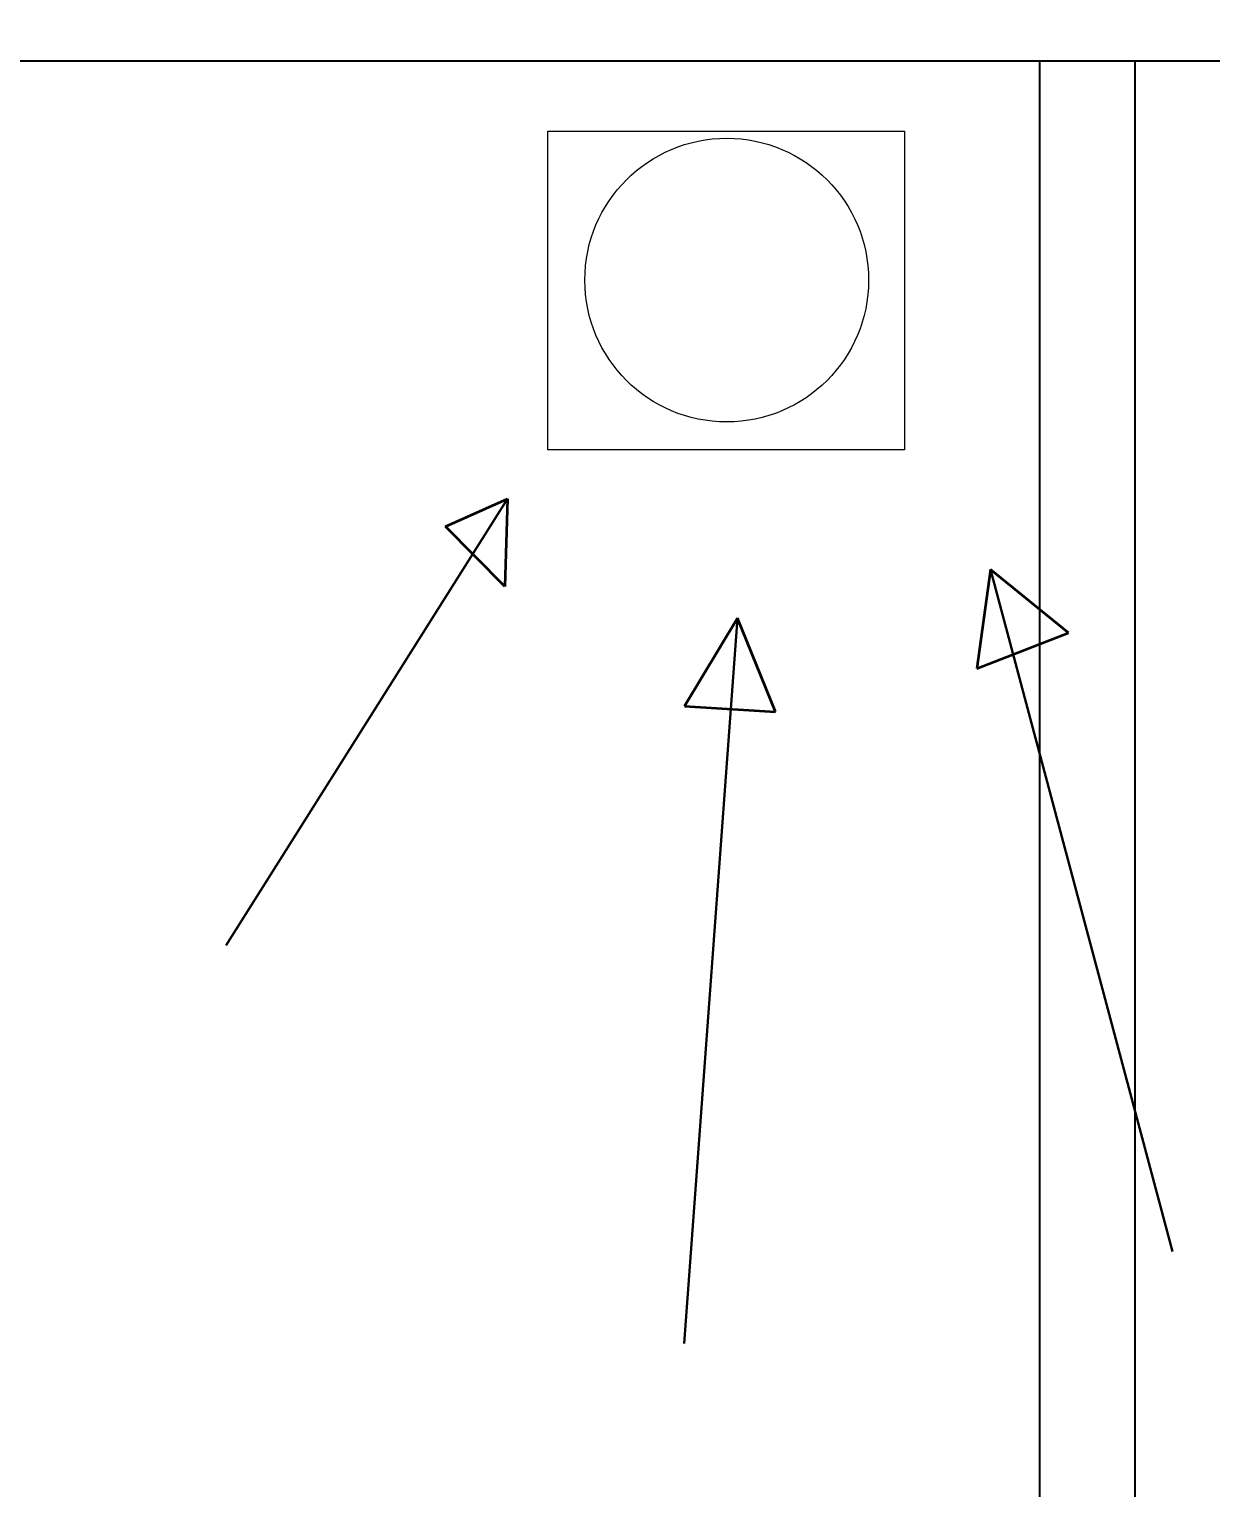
# Model space of a CAD drawing. Header units: millimetres. Extents: x -1932176 to 78768, y -1967 to 1266654.
# Drawn here: x -250408.9 to -250223.1, y 460484.1 to 460713.5 of the extents above; entities that cross this region are included whole.
import ezdxf

# ---------------------------------------------------------------- set-up
doc = ezdxf.new("R2010")
doc.units = ezdxf.units.MM
doc.styles.get("Standard").update_dxf_attribs({"font": 'arial.ttf'})
doc.dimstyles.new('ISO-25', dxfattribs={"dimtxt": 150, "dimasz": 2.5, "dimexe": 1.25, "dimexo": 0.625, "dimtad": 1, "dimtxsty": 'Standard', "dimcen": 2.5, "dimadec": 0, "dimazin": 0, "dimtfac": 1, "dimtmove": 0, "dimatfit": 3, "dimfxl": 1, "dimarcsym": 0})

# ---------------------------------------------------------------- blocks, each defined once
blk = doc.blocks.new('*D582')
at = {"color": 0, "lineweight": -2, "ltscale": 30, "transparency": 16777216}
for p, q in [((-250660.45, 460809.23), (-250660.45, 459893.2)), ((-249777.99, 460809.23), (-249777.99, 459893.2)), ((-249780.49, 459894.45), (-250657.95, 459894.45))]:
    blk.add_line(p, q, dxfattribs=at)
at = {"color": 0, "ltscale": 30, "transparency": 16777216}
for points in [[(-250657.95, 459894.87), (-250657.95, 459894.04), (-250660.45, 459894.45)], [(-249780.49, 459894.87), (-249780.49, 459894.04), (-249777.99, 459894.45)]]:
    blk.add_solid(points, dxfattribs=at)
at = {"layer": 'Defpoints', "color": 0, "ltscale": 30, "transparency": 16777216}
for p in [(-250660.45, 460809.85), (-249777.99, 460809.85), (-250660.45, 459894.45)]:
    blk.add_point(p, dxfattribs=at)
at = {"color": 0, "ltscale": 30, "transparency": 16777216, "insert": (-250219.22, 459946.13), "char_height": 100, "attachment_point": 5}
blk.add_mtext('880', dxfattribs=at)

msp = doc.modelspace()

# ---------------------------------------------------------------- linework, layer by layer
for p, q in [((-251050.00946, 460708.4612), (-249286.54148, 460708.4612)), ((-250249.99166, 459309.85055), (-250249.99166, 460708.4612)), ((-250234.99166, 460123.95339), (-250234.99166, 460708.4612))]:
    msp.add_line(p, q)
at = {"linetype": 'Continuous', "lineweight": 25, "ltscale": 50}
for p, q in [((-250333.65825, 460639.62751), (-250377.92411, 460569.43851)), ((-250377.92411, 460569.43851), (-250333.65825, 460639.62751)), ((-250257.72066, 460628.49999), (-250229.10521, 460521.27431)), ((-250229.10521, 460521.27431), (-250257.72066, 460628.49999)), ((-250297.51116, 460620.82924), (-250305.87854, 460506.81208)), ((-250305.87854, 460506.81208), (-250297.51116, 460620.82924))]:
    msp.add_line(p, q, dxfattribs=at)
at = {"linetype": 'Continuous', "lineweight": 35, "ltscale": 50}
for p, q in [((-250343.39311, 460635.28185), (-250333.65825, 460639.62751)), ((-250333.65825, 460639.62751), (-250334.1077, 460625.81922)), ((-250334.1077, 460625.81922), (-250343.39311, 460635.28185)), ((-250257.72066, 460628.49999), (-250259.88284, 460612.91386)), ((-250245.47081, 460618.52472), (-250257.72066, 460628.49999)), ((-250297.51116, 460620.82924), (-250305.8419, 460607.02156)), ((-250291.51194, 460606.12498), (-250297.51116, 460620.82924)), ((-250259.88284, 460612.91386), (-250245.47081, 460618.52472)), ((-250305.8419, 460607.02156), (-250291.51194, 460606.12498))]:
    msp.add_line(p, q, dxfattribs=at)
at = {"linetype": 'Continuous', "lineweight": 15, "ltscale": 50}
msp.add_lwpolyline([(-250327.31761, 460697.42666), (-250271.27727, 460697.42666), (-250271.27727, 460647.30622), (-250327.31761, 460647.30622)], close=True, dxfattribs=at)
at = {"lineweight": 13}
msp.add_circle((-250299.20494, 460674.00908), 22.30558, dxfattribs=at)

# ---------------------------------------------------------------- dimensions: what is measured, and where the dimension line sits
at = {"color": 252, "ltscale": 30}
dim = msp.add_linear_dim(base=(-250660.45184, 459894.452), p1=(-249777.99103, 460809.85055), p2=(-250660.45184, 460809.85055), text='880', dimstyle='ISO-25', override={"dimtxt": 100}, dxfattribs=at)
dim.commit()
dim.dimension.update_dxf_attribs({"geometry": '*D582', "text_midpoint": (-250219.22144, 459946.13429)})

doc.saveas('drawing.dxf')
